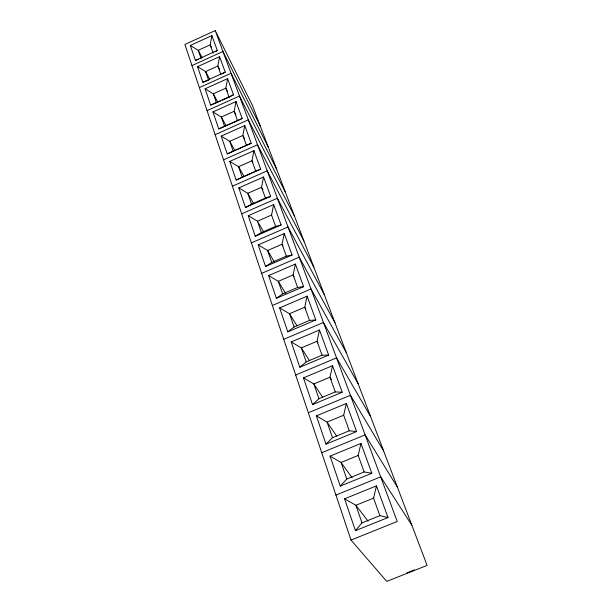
<?xml version="1.0" encoding="UTF-8"?>
<svg xmlns="http://www.w3.org/2000/svg" width="612" height="612" viewBox="0 0 612 612"><rect width="100%" height="100%" fill="white"/><g stroke="black" fill="none" stroke-linecap="round" stroke-linejoin="round"><path stroke-width="0.92" d="M198.663 59.356L195.412 60.397L190.324 45.449L211.882 35.618L210.199 44.852L213.167 53.091M197.546 66.67L205.617 71.596L208.608 80.233L202.855 82.26L197.546 66.67L219.578 56.671L217.841 66.058L220.94 74.656M220.649 100.949L210.62 105.088L205.081 88.809L227.61 78.634L225.82 88.189L229.056 97.17L222.324 100.2M235.995 101.584L234.151 111.308L237.532 120.694L218.736 128.948L212.945 111.927L235.995 101.584L242.168 118.476L237.532 120.694M244.762 125.582L242.865 135.482L246.399 145.296L227.236 153.91L221.177 136.109L244.762 125.582L251.226 143.262L227.236 153.91M253.942 150.697L251.976 160.772L255.686 171.054L236.133 180.058L229.783 161.407L253.942 150.697L260.712 169.218L236.133 180.058M263.565 177.006L261.531 187.272L265.417 198.058L251.54 204.133L245.458 207.476L238.802 187.915L263.565 177.006L270.665 196.429L245.458 207.476M281.107 225.002L275.63 226.386L271.544 215.064L273.648 204.607L248.265 215.707L255.25 236.247L281.107 225.002L273.648 204.607M284.243 233.593L282.063 244.249L286.355 256.145L292.085 255.036L284.243 233.593L258.195 244.899L265.539 266.488L292.085 255.036M295.389 264.07L293.125 274.933L297.639 287.449L303.636 286.638L295.389 264.07L268.637 275.591L276.372 298.304L303.636 286.638M307.117 296.162L304.768 307.232L309.519 320.42L315.807 319.946L307.117 296.162L279.63 307.897L287.778 331.834L315.807 319.946M319.479 329.983L317.039 341.282L322.057 355.197L328.652 355.09L319.479 329.983L291.22 341.947L299.819 367.215L328.652 355.09M332.53 365.701L329.99 377.222L335.292 391.925L342.23 392.238L332.53 365.701L303.445 377.887L312.533 404.593L342.23 392.238M356.605 431.559L349.299 430.779L343.684 415.219L346.331 403.461L316.381 415.892L325.997 444.159L356.605 431.559L346.331 403.461M371.844 473.252L364.132 471.951L358.188 455.45L360.95 443.448L330.075 456.131L340.272 486.104L371.844 473.252L360.95 443.448M388.031 517.53L379.884 515.648L373.572 498.13L376.457 485.874L344.594 498.803L355.427 530.65L388.031 517.53L376.457 485.874M355.427 530.65L361.99 522.862L379.884 515.648M340.272 486.104L346.797 479.02L364.132 471.951M325.997 444.159L332.484 437.71L349.299 430.779M312.533 404.593L318.974 398.726L335.292 391.925M299.819 367.215L306.199 361.868L322.057 355.197M287.778 331.834L294.104 326.969L309.519 320.42M276.372 298.304L282.637 293.875L297.639 287.449M265.539 266.488L271.751 262.449L286.355 256.145M215.233 51.768L217.298 50.444L211.882 35.618M255.25 236.247L261.393 232.575L275.63 226.386M222.37 73.823L225.231 72.139L219.578 56.671M229.056 97.17L233.516 94.799L227.61 78.634M215.217 30.6L184.893 44.447L351.005 540.067L386.73 581.4L427.107 565.396L252.45 105.471L215.217 30.6L397.226 521.5L351.005 540.067M195.412 60.397L217.298 50.444M191.977 65.568L222.959 51.492L260.199 125.888M202.855 82.26L225.231 72.139M199.359 87.6L231.045 73.287L268.263 147.102M210.62 105.088L233.516 94.799M207.07 110.611L239.483 96.053L276.639 169.18M218.736 128.948L242.168 118.476M215.133 134.671L248.311 119.853L285.368 192.153M223.571 159.839L257.545 144.761L294.456 216.097M232.407 186.201L267.222 170.855L303.942 241.059M241.671 213.848L277.366 198.227L313.834 267.115M271.544 215.064L257.461 221.215L248.265 215.707M251.402 242.872L288.022 226.96L324.169 294.334M261.622 273.373L299.222 257.17L334.978 322.792M272.386 305.48L311.011 288.971L346.293 352.589M246.399 145.296L251.226 143.262M283.723 339.316L323.442 322.486L358.15 383.808M295.695 375.018L336.554 357.867L370.589 416.565M308.341 412.756L350.424 395.268L383.647 450.968M343.684 415.219L327.068 422.096L316.381 415.892M321.728 452.712L365.112 434.872L397.387 487.144M358.188 455.45L341.06 462.465L330.075 456.131M335.927 495.07L380.679 476.87L411.853 525.234M373.572 498.13L355.893 505.283L344.594 498.803M406.919 572.886L414.416 569.917M255.686 171.054L260.712 169.218M265.417 198.058L270.665 196.429M303.445 377.887L313.857 383.969L322.723 397.418M291.22 341.947L301.356 347.899L309.565 360.774M279.63 307.897L289.514 313.727L297.065 325.921M268.637 275.591L278.284 281.313L285.682 293.561M258.195 244.899L267.612 250.507L274.367 261.951M238.802 187.915L247.791 193.308L253.399 203.153M229.783 161.407L238.573 166.701L244.119 176.593M221.177 136.109L229.768 141.311L234.863 150.506M212.945 111.927L221.36 117.037L225.935 125.399M205.081 88.809L213.313 93.827L217.826 102.166M190.324 45.449L198.234 50.299L202.228 57.826M368.08 521.187L355.893 505.283L361.99 522.862M352.137 477.842L341.06 462.465L346.797 479.02M336.753 436.203L327.068 422.096L332.484 437.71M331.475 379.631L329.99 377.222L313.857 383.969L318.974 398.726M318.018 342.911L317.039 341.282L301.356 347.899L306.199 361.868M305.732 308.884L304.768 307.232L289.514 313.727L294.104 326.969M263.68 231.948L257.461 221.215L261.393 232.575M294.074 276.586L293.125 274.933L278.284 281.313L282.637 293.875M282.996 245.902L282.063 244.249L267.612 250.507L271.751 262.449M262.885 189.758L261.531 187.272L247.791 193.308L251.54 204.133M252.871 162.44L251.976 160.772L238.573 166.701L242.145 177.029M209.671 79.17L205.617 71.596L217.841 66.058L219.593 69.454M244.655 138.855L242.865 135.482L229.768 141.311L233.187 151.164M235.926 114.681L234.151 111.308L221.36 117.037L224.627 126.462M227.572 91.555L225.82 88.189L213.313 93.827L216.441 102.847M211.492 47.376L210.199 44.852L198.234 50.299L201.103 58.576"/></g></svg>
